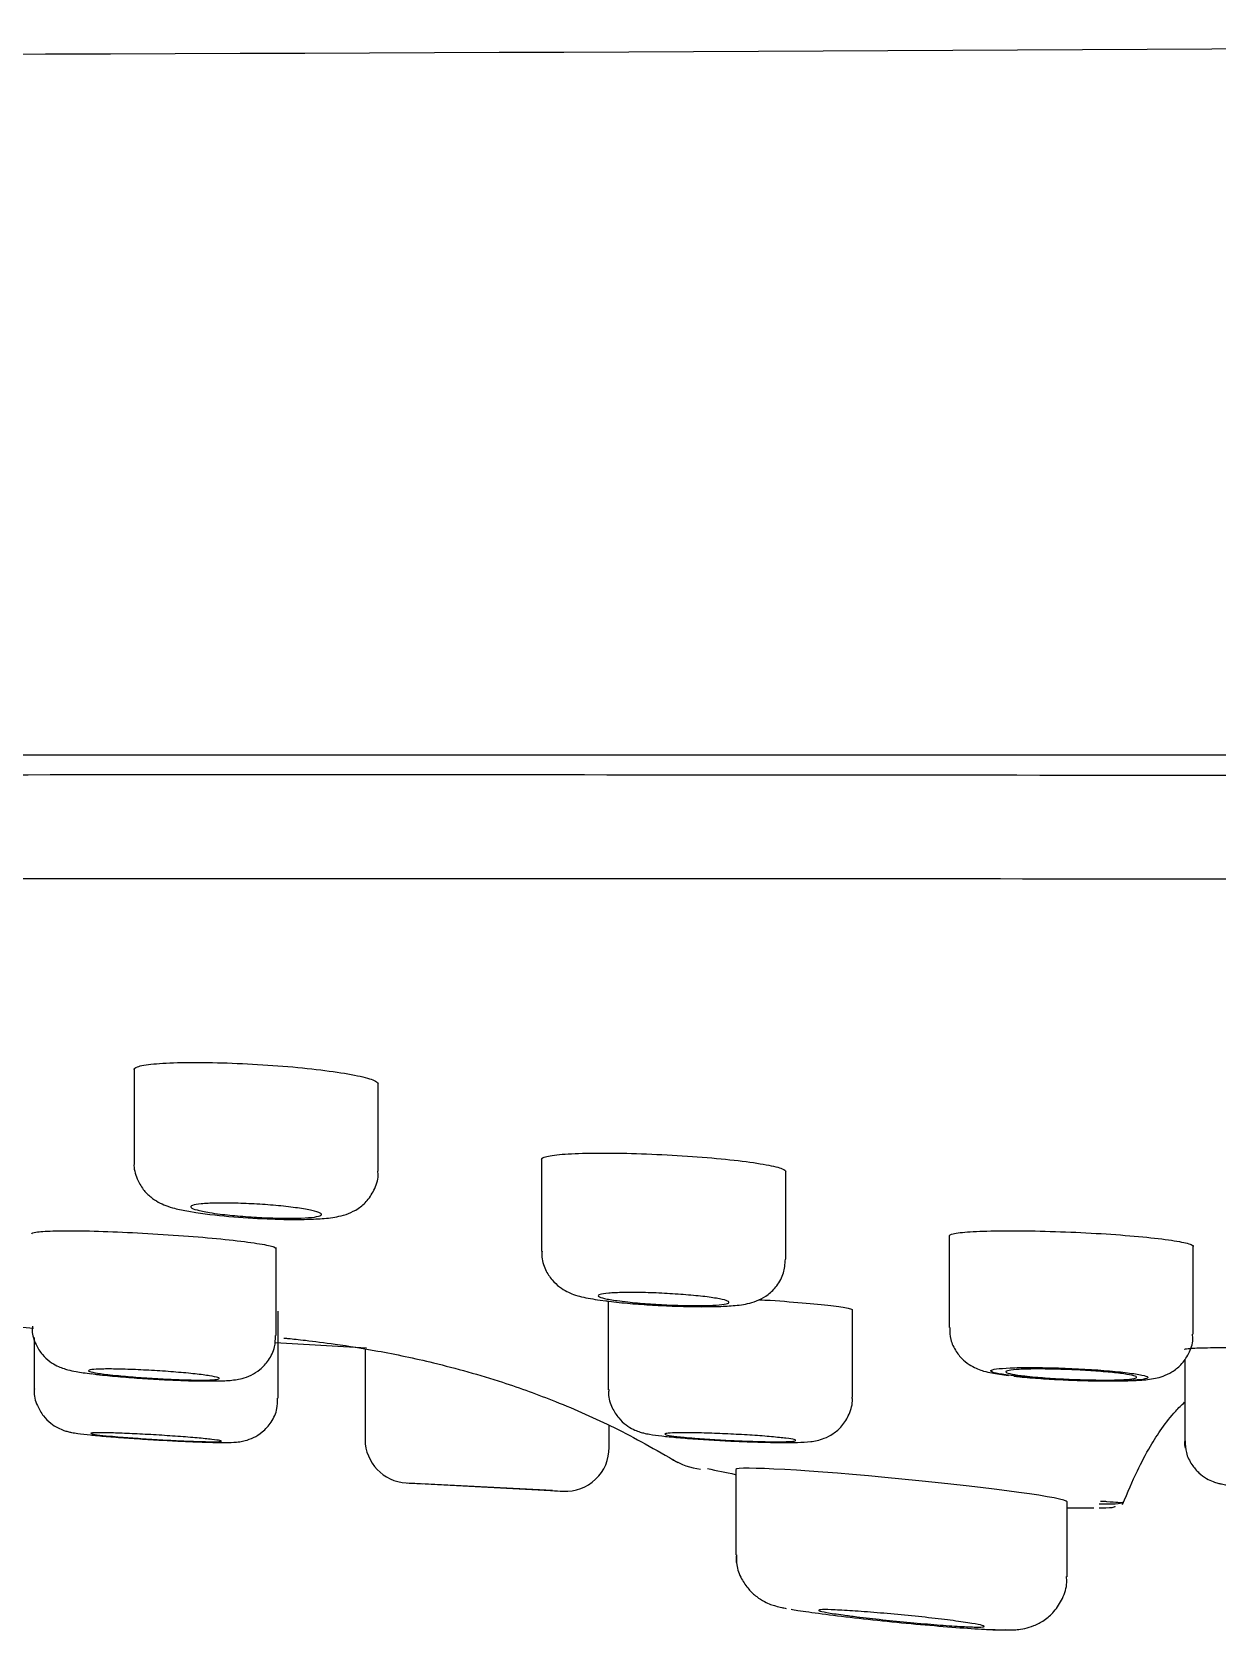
# Model space of a CAD drawing. Header units: millimetres. Extents: x -60 to 7633, y -2614 to 2146.
# Drawn here: x 6820.31 to 6833.91, y -809.8 to -791.47 of the extents above; entities that cross this region are included whole.
import ezdxf

# ---------------------------------------------------------------- set-up
doc = ezdxf.new("R2010")
doc.units = ezdxf.units.MM
doc.layers.get('0').update_dxf_attribs({"color": 250})

msp = doc.modelspace()

# ---------------------------------------------------------------- linework, layer by layer
at = {"linetype": 'Continuous'}
for p, q in [((6821.485, -803.366), (6821.485, -804.433)), ((6824.285, -804.537), (6824.285, -803.522)), ((6826.16, -804.392), (6826.16, -805.455)), ((6828.96, -805.544), (6828.96, -804.535)), ((6822.113, -804.996), (6822.193, -805.009)), ((6830.835, -805.276), (6830.835, -806.328)), ((6823.114, -806.42), (6823.114, -805.41)), ((6833.635, -806.404), (6833.635, -805.385)), ((6826.831, -806.015), (6826.898, -806.023)), ((6826.925, -806.027), (6826.925, -807.042)), ((6823.138, -807.139), (6823.138, -806.14)), ((6829.725, -807.129), (6829.725, -806.125)), ((6820.338, -806.442), (6820.338, -807.033)), ((6824.135, -806.575), (6824.135, -807.612)), ((6833.537, -806.693), (6833.537, -807.626)), ((6826.935, -807.707), (6826.935, -807.451)), ((6828.388, -807.958), (6828.388, -808.936)), ((6824.607, -808.11), (6826.409, -808.207)), ((6826.285, -808.2), (6824.785, -808.12)), ((6832.188, -809.186), (6832.188, -808.328)), ((6832.557, -808.398), (6832.57, -808.397)), ((6832.557, -808.398), (6832.569, -808.397)), ((6828.388, -808.936), (6828.388, -808.936)), ((6832.188, -809.187), (6832.188, -809.186))]:
    msp.add_line(p, q, dxfattribs=at)
for centre, radius, start, end in [((6805.598, 4131.116), 4922.861, 269.498321, 270.605649), ((6823.282, -797.407), 7.68, 261.8461, 268.3935), ((6857.635, -208.104), 599.393, 266.304077, 266.431781), ((6857.635, -208.104), 599.393, 266.697167, 266.797691), ((6824.635, -807.611), 0.5, 180.436, 266.9382), ((6826.435, -807.707), 0.5, 266.9385, 0.2655), ((6828.075, -807.161), 0.796, 238.593, 263.4479), ((6832.225, -788.957), 19.44, 257.639, 258.5944), ((6857.635, -207.518), 601.5, 266.853302, 266.87022), ((6857.635, -207.518), 601.5, 267.011478, 267.023949), ((6832.225, -788.957), 19.44, 269.9142, 270.7949)]:
    msp.add_arc(centre, radius, start, end, dxfattribs=at)
for start_param, end_param in [(3.145491, 6.283185), (0, 0.003898)]:
    msp.add_ellipse((6830.288, -808.143), major_axis=(-1.9, 0.185), ratio=0.03996, start_param=start_param, end_param=end_param, dxfattribs=at)
for points, knots in [([(6766.877, -799.762), (6766.877, -799.763), (6767.465, -799.763), (6769.223, -799.762), (6769.955, -799.762), (6771.684, -799.762), (6772.684, -799.762), (6774.95, -799.762), (6776.216, -799.762), (6779.019, -799.762), (6780.566, -799.762), (6785.541, -799.762), (6789.297, -799.762), (6797.672, -799.762), (6802.343, -799.762), (6812.202, -799.762), (6817.414, -799.762), (6825.658, -799.762), (6828.491, -799.762), (6834.186, -799.762), (6837.059, -799.762), (6845.751, -799.762), (6851.642, -799.762), (6857.635, -799.762)], [0, 0, 0, 0, 0.125, 0.125, 0.1875, 0.1875, 0.25, 0.25, 0.3125, 0.3125, 0.375, 0.375, 0.5, 0.5, 0.625, 0.625, 0.75, 0.75, 0.8125, 0.8125, 0.875, 0.875, 1, 1, 1, 1]), ([(6857.635, -800.028), (6854.656, -800.028), (6851.691, -800.025), (6845.783, -800.017), (6842.829, -800.012), (6834.111, -799.998), (6828.491, -799.991), (6817.626, -799.992), (6812.334, -799.999), (6802.546, -800.017), (6798.009, -800.028), (6791.745, -800.028), (6789.739, -800.025), (6785.99, -800.017), (6784.24, -800.012), (6779.352, -799.998), (6776.575, -799.991), (6772.026, -799.992), (6770.33, -799.999), (6768.617, -800.013), (6768.186, -800.017), (6767.612, -800.025), (6767.468, -800.028), (6767.469, -800.028)], [0, 0, 0, 0, 0.015625, 0.015625, 0.03125, 0.03125, 0.0625, 0.0625, 0.09375, 0.09375, 0.125, 0.125, 0.140625, 0.140625, 0.15625, 0.15625, 0.1875, 0.1875, 0.21875, 0.21875, 0.234375, 0.234375, 0.2498623, 0.2498623, 0.2498623, 0.2498623]), ([(6771.384, -801.205), (6771.384, -801.205), (6771.384, -801.205), (6771.389, -801.205), (6771.943, -801.197), (6774.173, -801.183), (6775.817, -801.178), (6779.05, -801.178), (6780.257, -801.18), (6782.934, -801.184), (6784.405, -801.187), (6789.12, -801.197), (6792.688, -801.205), (6798.677, -801.205), (6800.792, -801.203), (6805.184, -801.197), (6807.453, -801.193), (6814.472, -801.183), (6819.432, -801.178), (6827.309, -801.178), (6829.992, -801.18), (6835.382, -801.184), (6838.103, -801.187), (6846.343, -801.197), (6851.936, -801.205), (6857.635, -801.205)], [0.7499068, 0.7499068, 0.7499068, 0.7499068, 0.75, 0.75, 0.78125, 0.78125, 0.8125, 0.8125, 0.828125, 0.828125, 0.84375, 0.84375, 0.875, 0.875, 0.890625, 0.890625, 0.90625, 0.90625, 0.9375, 0.9375, 0.953125, 0.953125, 0.96875, 0.96875, 1, 1, 1, 1]), ([(6821.485, -803.37), (6821.485, -803.359), (6821.498, -803.348), (6821.524, -803.339), (6821.56, -803.326), (6821.624, -803.314), (6821.71, -803.306), (6821.795, -803.298), (6821.905, -803.292), (6822.029, -803.29), (6822.152, -803.287), (6822.294, -803.288), (6822.441, -803.292), (6822.589, -803.295), (6822.747, -803.302), (6822.902, -803.311), (6823.058, -803.32), (6823.216, -803.333), (6823.362, -803.346), (6823.509, -803.36), (6823.648, -803.377), (6823.769, -803.394), (6823.891, -803.411), (6823.997, -803.429), (6824.079, -803.448), (6824.161, -803.466), (6824.221, -803.485), (6824.254, -803.502), (6824.274, -803.513), (6824.285, -803.524), (6824.285, -803.533)], [0.1248661, 0.1248661, 0.1248661, 0.1248661, 0.1626599, 0.1626599, 0.1626599, 0.2165895, 0.2165895, 0.2165895, 0.270157, 0.270157, 0.270157, 0.3234253, 0.3234253, 0.3234253, 0.376587, 0.376587, 0.376587, 0.4298784, 0.4298784, 0.4298784, 0.4834787, 0.4834787, 0.4834787, 0.5374345, 0.5374345, 0.5374345, 0.5916384, 0.5916384, 0.5916384, 0.6251392, 0.6251392, 0.6251392, 0.6251392]), ([(6826.16, -804.398), (6826.16, -804.39), (6826.17, -804.382), (6826.19, -804.374), (6826.223, -804.363), (6826.283, -804.353), (6826.365, -804.345), (6826.446, -804.337), (6826.552, -804.332), (6826.673, -804.33), (6826.794, -804.327), (6826.934, -804.327), (6827.081, -804.33), (6827.227, -804.333), (6827.385, -804.338), (6827.54, -804.346), (6827.696, -804.353), (6827.855, -804.363), (6828.002, -804.375), (6828.151, -804.387), (6828.293, -804.401), (6828.416, -804.415), (6828.54, -804.43), (6828.649, -804.446), (6828.735, -804.462), (6828.82, -804.478), (6828.884, -804.494), (6828.921, -804.509), (6828.947, -804.52), (6828.96, -804.53), (6828.96, -804.54)], [0.1288847, 0.1288847, 0.1288847, 0.1288847, 0.1622758, 0.1622758, 0.1622758, 0.216168, 0.216168, 0.216168, 0.2697916, 0.2697916, 0.2697916, 0.3231834, 0.3231834, 0.3231834, 0.3764813, 0.3764813, 0.3764813, 0.4298629, 0.4298629, 0.4298629, 0.4834683, 0.4834683, 0.4834683, 0.5373414, 0.5373414, 0.5373414, 0.5914098, 0.5914098, 0.5914098, 0.6291591, 0.6291591, 0.6291591, 0.6291591]), ([(6821.488, -804.431), (6821.487, -804.438), (6821.477, -804.499), (6821.513, -804.617), (6821.583, -804.744), (6821.673, -804.835), (6821.765, -804.895), (6821.858, -804.935), (6821.966, -804.968), (6822.052, -804.985), (6822.113, -804.996)], [0, 0, 0, 0, 0.017085, 0.174081, 0.301313, 0.414548, 0.521826, 0.634914, 0.781557, 1, 1, 1, 1]), ([(6823.067, -805.084), (6823.117, -805.086), (6823.241, -805.09), (6823.446, -805.09), (6823.656, -805.081), (6823.803, -805.064), (6823.938, -805.028), (6824.057, -804.97), (6824.17, -804.872), (6824.252, -804.736), (6824.292, -804.609), (6824.282, -804.545), (6824.281, -804.536)], [0, 0, 0, 0, 0.078085, 0.223573, 0.373538, 0.540806, 0.631499, 0.711709, 0.79257, 0.88558, 0.984755, 1, 1, 1, 1]), ([(6822.352, -805.011), (6822.293, -805.001), (6822.243, -804.991), (6822.207, -804.981), (6822.171, -804.972), (6822.147, -804.962), (6822.139, -804.953), (6822.13, -804.944), (6822.136, -804.935), (6822.156, -804.928), (6822.176, -804.921), (6822.21, -804.915), (6822.256, -804.911), (6822.302, -804.906), (6822.361, -804.903), (6822.427, -804.902), (6822.493, -804.901), (6822.569, -804.901), (6822.648, -804.903), (6822.728, -804.905), (6822.812, -804.909), (6822.895, -804.914), (6822.979, -804.919), (6823.063, -804.925), (6823.141, -804.932), (6823.22, -804.94), (6823.295, -804.949), (6823.36, -804.958), (6823.425, -804.967), (6823.481, -804.977), (6823.525, -804.986), (6823.569, -804.996), (6823.601, -805.006), (6823.619, -805.016), (6823.636, -805.025), (6823.639, -805.034), (6823.628, -805.042), (6823.617, -805.049), (6823.591, -805.056), (6823.553, -805.062), (6823.515, -805.067), (6823.463, -805.071), (6823.402, -805.073), (6823.342, -805.076), (6823.27, -805.076), (6823.194, -805.075), (6823.118, -805.074), (6823.035, -805.072), (6822.952, -805.068), (6822.869, -805.064), (6822.784, -805.058), (6822.703, -805.051), (6822.622, -805.044), (6822.543, -805.036), (6822.473, -805.028), (6822.43, -805.022), (6822.389, -805.017), (6822.352, -805.011)], [0, 0, 0, 0, 0.054229, 0.054229, 0.054229, 0.10846, 0.10846, 0.10846, 0.162648, 0.162648, 0.162648, 0.216574, 0.216574, 0.216574, 0.270141, 0.270141, 0.270141, 0.323411, 0.323411, 0.323411, 0.376577, 0.376577, 0.376577, 0.429872, 0.429872, 0.429872, 0.483475, 0.483475, 0.483475, 0.537431, 0.537431, 0.537431, 0.591632, 0.591632, 0.591632, 0.645861, 0.645861, 0.645861, 0.699886, 0.699886, 0.699886, 0.753565, 0.753565, 0.753565, 0.806912, 0.806912, 0.806912, 0.860085, 0.860085, 0.860085, 0.913317, 0.913317, 0.913317, 0.966811, 0.966811, 0.966811, 1, 1, 1, 1]), ([(6820.314, -805.254), (6820.314, -805.247), (6820.329, -805.24), (6820.36, -805.235), (6820.4, -805.228), (6820.466, -805.224), (6820.554, -805.221), (6820.642, -805.219), (6820.753, -805.218), (6820.878, -805.22), (6821.004, -805.222), (6821.147, -805.226), (6821.295, -805.233), (6821.445, -805.239), (6821.604, -805.247), (6821.759, -805.257), (6821.916, -805.266), (6822.073, -805.278), (6822.219, -805.29), (6822.365, -805.302), (6822.504, -805.315), (6822.623, -805.329), (6822.742, -805.342), (6822.846, -805.356), (6822.925, -805.369), (6823.004, -805.382), (6823.06, -805.394), (6823.089, -805.405), (6823.105, -805.411), (6823.114, -805.417), (6823.114, -805.422)], [0.1206852, 0.1206852, 0.1206852, 0.1206852, 0.1617385, 0.1617385, 0.1617385, 0.2154018, 0.2154018, 0.2154018, 0.2688945, 0.2688945, 0.2688945, 0.3223102, 0.3223102, 0.3223102, 0.3757752, 0.3757752, 0.3757752, 0.4293937, 0.4293937, 0.4293937, 0.4832038, 0.4832038, 0.4832038, 0.5371599, 0.5371599, 0.5371599, 0.591152, 0.591152, 0.591152, 0.6209349, 0.6209349, 0.6209349, 0.6209349]), ([(6830.835, -805.279), (6830.835, -805.27), (6830.851, -805.261), (6830.882, -805.254), (6830.922, -805.244), (6830.99, -805.236), (6831.078, -805.231), (6831.167, -805.225), (6831.278, -805.221), (6831.405, -805.22), (6831.531, -805.218), (6831.674, -805.219), (6831.823, -805.222), (6831.973, -805.225), (6832.132, -805.23), (6832.288, -805.237), (6832.444, -805.244), (6832.601, -805.253), (6832.746, -805.264), (6832.892, -805.274), (6833.03, -805.286), (6833.148, -805.299), (6833.267, -805.311), (6833.37, -805.325), (6833.448, -805.338), (6833.526, -805.352), (6833.582, -805.365), (6833.611, -805.378), (6833.627, -805.385), (6833.635, -805.391), (6833.635, -805.398)], [0.1202873, 0.1202873, 0.1202873, 0.1202873, 0.1619275, 0.1619275, 0.1619275, 0.2157381, 0.2157381, 0.2157381, 0.2693559, 0.2693559, 0.2693559, 0.3228198, 0.3228198, 0.3228198, 0.3762354, 0.3762354, 0.3762354, 0.429729, 0.429729, 0.429729, 0.4833923, 0.4833923, 0.4833923, 0.5372437, 0.5372437, 0.5372437, 0.5912196, 0.5912196, 0.5912196, 0.6205313, 0.6205313, 0.6205313, 0.6205313]), ([(6826.166, -805.454), (6826.164, -805.471), (6826.156, -805.539), (6826.197, -805.661), (6826.272, -805.782), (6826.363, -805.866), (6826.452, -805.919), (6826.537, -805.954), (6826.652, -805.986), (6826.752, -806.003), (6826.831, -806.015)], [0, 0, 0, 0, 0.039899, 0.183666, 0.302753, 0.406951, 0.502791, 0.598543, 0.727154, 1, 1, 1, 1]), ([(6826.898, -806.023), (6826.911, -806.025), (6826.989, -806.036), (6827.171, -806.054), (6827.429, -806.072), (6827.693, -806.085), (6827.945, -806.091), (6828.173, -806.089), (6828.373, -806.079), (6828.506, -806.064), (6828.648, -806.019), (6828.764, -805.953), (6828.867, -805.85), (6828.945, -805.706), (6828.953, -805.604), (6828.957, -805.546)], [0, 0, 0, 0, 0.018336, 0.120454, 0.217672, 0.31339, 0.409515, 0.50601, 0.605775, 0.720499, 0.773901, 0.823939, 0.878543, 0.940696, 1, 1, 1, 1]), ([(6827.028, -806.021), (6826.968, -806.013), (6826.918, -806.004), (6826.882, -805.996), (6826.846, -805.988), (6826.823, -805.979), (6826.814, -805.971), (6826.805, -805.964), (6826.811, -805.956), (6826.83, -805.95), (6826.85, -805.944), (6826.884, -805.939), (6826.93, -805.935), (6826.975, -805.931), (6827.034, -805.929), (6827.1, -805.927), (6827.166, -805.926), (6827.242, -805.927), (6827.321, -805.928), (6827.401, -805.93), (6827.485, -805.933), (6827.569, -805.937), (6827.652, -805.942), (6827.737, -805.947), (6827.815, -805.954), (6827.894, -805.96), (6827.969, -805.967), (6828.034, -805.975), (6828.099, -805.983), (6828.156, -805.992), (6828.2, -806), (6828.244, -806.009), (6828.276, -806.017), (6828.293, -806.025), (6828.311, -806.033), (6828.314, -806.041), (6828.303, -806.048), (6828.293, -806.055), (6828.267, -806.061), (6828.229, -806.065), (6828.191, -806.07), (6828.14, -806.073), (6828.079, -806.075), (6828.019, -806.077), (6827.947, -806.078), (6827.871, -806.077), (6827.795, -806.076), (6827.712, -806.074), (6827.629, -806.071), (6827.546, -806.067), (6827.46, -806.062), (6827.379, -806.056), (6827.298, -806.051), (6827.219, -806.044), (6827.149, -806.036), (6827.105, -806.031), (6827.065, -806.026), (6827.028, -806.021)], [0, 0, 0, 0, 0.054096, 0.054096, 0.054096, 0.108194, 0.108194, 0.108194, 0.16226, 0.16226, 0.16226, 0.216132, 0.216132, 0.216132, 0.269736, 0.269736, 0.269736, 0.323117, 0.323117, 0.323117, 0.376418, 0.376418, 0.376418, 0.429815, 0.429815, 0.429815, 0.483441, 0.483441, 0.483441, 0.537332, 0.537332, 0.537332, 0.591407, 0.591407, 0.591407, 0.645504, 0.645504, 0.645504, 0.699449, 0.699449, 0.699449, 0.753137, 0.753137, 0.753137, 0.806576, 0.806576, 0.806576, 0.859883, 0.859883, 0.859883, 0.913232, 0.913232, 0.913232, 0.966778, 0.966778, 0.966778, 1, 1, 1, 1]), ([(6828.661, -806.01), (6828.702, -806.012), (6828.743, -806.015), (6828.783, -806.017), (6828.931, -806.027), (6829.072, -806.038), (6829.195, -806.049), (6829.318, -806.059), (6829.426, -806.071), (6829.509, -806.081), (6829.593, -806.092), (6829.655, -806.102), (6829.69, -806.111), (6829.713, -806.117), (6829.725, -806.123), (6829.725, -806.128)], [0.4150269, 0.4150269, 0.4150269, 0.4150269, 0.4295046, 0.4295046, 0.4295046, 0.4832659, 0.4832659, 0.4832659, 0.53713, 0.53713, 0.53713, 0.5910272, 0.5910272, 0.5910272, 0.6268109, 0.6268109, 0.6268109, 0.6268109]), ([(6820.32, -806.312), (6820.318, -806.331), (6820.311, -806.4), (6820.352, -806.52), (6820.426, -806.638), (6820.514, -806.719), (6820.598, -806.769), (6820.67, -806.798), (6820.74, -806.819), (6820.836, -806.838), (6820.929, -806.851), (6820.997, -806.86)], [0, 0, 0, 0, 0.043033, 0.179645, 0.292066, 0.389811, 0.475243, 0.548856, 0.632443, 0.77133, 1, 1, 1, 1]), ([(6821.054, -806.867), (6821.07, -806.868), (6821.147, -806.877), (6821.326, -806.894), (6821.578, -806.913), (6821.838, -806.928), (6822.087, -806.939), (6822.308, -806.943), (6822.498, -806.941), (6822.612, -806.935), (6822.723, -806.916), (6822.827, -806.88), (6822.938, -806.811), (6823.036, -806.703), (6823.104, -806.563), (6823.107, -806.468), (6823.108, -806.42)], [0, 0, 0, 0, 0.021585, 0.119655, 0.214404, 0.308192, 0.402361, 0.496556, 0.592916, 0.698677, 0.742833, 0.789382, 0.8357, 0.889537, 0.951554, 1, 1, 1, 1]), ([(6830.842, -806.33), (6830.843, -806.38), (6830.845, -806.471), (6830.908, -806.602), (6830.993, -806.702), (6831.083, -806.768), (6831.165, -806.807), (6831.243, -806.833), (6831.348, -806.857), (6831.444, -806.87), (6831.517, -806.88)], [0, 0, 0, 0, 0.113775, 0.240685, 0.34894, 0.444035, 0.529414, 0.618187, 0.750161, 1, 1, 1, 1]), ([(6831.576, -806.886), (6831.592, -806.888), (6831.67, -806.897), (6831.851, -806.912), (6832.107, -806.928), (6832.369, -806.938), (6832.619, -806.943), (6832.844, -806.942), (6833.039, -806.933), (6833.161, -806.922), (6833.286, -806.891), (6833.394, -806.842), (6833.502, -806.756), (6833.59, -806.629), (6833.638, -806.499), (6833.629, -806.425), (6833.627, -806.404)], [0, 0, 0, 0, 0.021439, 0.121508, 0.217428, 0.312112, 0.407213, 0.502528, 0.60057, 0.710583, 0.7576, 0.805269, 0.855538, 0.913458, 0.977773, 1, 1, 1, 1]), ([(6823.205, -806.45), (6823.205, -806.45), (6823.212, -806.45), (6823.276, -806.456), (6823.462, -806.476), (6823.815, -806.52), (6824.313, -806.6), (6824.961, -806.735), (6825.652, -806.929), (6826.345, -807.179), (6827.036, -807.484), (6827.459, -807.724), (6827.724, -807.877)], [0.7659048, 0.7659048, 0.7659048, 0.7659048, 0.7706535, 0.777157, 0.792558, 0.8122404, 0.8369751, 0.8673455, 0.9039517, 0.9322376, 0.9640609, 1, 1, 1, 1]), ([(6833.537, -806.581), (6833.537, -806.577), (6833.55, -806.573), (6833.577, -806.57), (6833.615, -806.566), (6833.679, -806.563), (6833.765, -806.561), (6833.851, -806.559), (6833.96, -806.559), (6834.084, -806.56), (6834.208, -806.561), (6834.351, -806.564), (6834.499, -806.567), (6834.648, -806.571), (6834.807, -806.576), (6834.963, -806.582), (6835.12, -806.588), (6835.278, -806.596), (6835.425, -806.603), (6835.455, -806.605), (6835.485, -806.606), (6835.515, -806.608)], [0.1227919, 0.1227919, 0.1227919, 0.1227919, 0.1613678, 0.1613678, 0.1613678, 0.2150592, 0.2150592, 0.2150592, 0.2686817, 0.2686817, 0.2686817, 0.3222713, 0.3222713, 0.3222713, 0.3758783, 0.3758783, 0.3758783, 0.4295453, 0.4295453, 0.4295453, 0.4407004, 0.4407004, 0.4407004, 0.4407004]), ([(6821.183, -806.868), (6821.124, -806.861), (6821.074, -806.854), (6821.037, -806.847), (6821.001, -806.84), (6820.977, -806.834), (6820.968, -806.828), (6820.959, -806.823), (6820.964, -806.818), (6820.983, -806.814), (6821.003, -806.81), (6821.036, -806.808), (6821.081, -806.806), (6821.127, -806.805), (6821.184, -806.804), (6821.25, -806.805), (6821.316, -806.806), (6821.392, -806.808), (6821.471, -806.811), (6821.55, -806.814), (6821.635, -806.818), (6821.718, -806.823), (6821.802, -806.828), (6821.887, -806.834), (6821.966, -806.841), (6822.045, -806.847), (6822.12, -806.854), (6822.185, -806.861), (6822.251, -806.869), (6822.308, -806.876), (6822.352, -806.883), (6822.396, -806.89), (6822.429, -806.897), (6822.447, -806.903), (6822.464, -806.909), (6822.468, -806.914), (6822.458, -806.918), (6822.447, -806.923), (6822.422, -806.926), (6822.385, -806.928), (6822.347, -806.931), (6822.296, -806.932), (6822.236, -806.932), (6822.176, -806.932), (6822.105, -806.93), (6822.03, -806.928), (6821.954, -806.925), (6821.871, -806.922), (6821.788, -806.917), (6821.704, -806.913), (6821.618, -806.907), (6821.537, -806.901), (6821.456, -806.895), (6821.376, -806.888), (6821.306, -806.881), (6821.262, -806.877), (6821.22, -806.873), (6821.183, -806.868)], [0, 0, 0, 0, 0.053946, 0.053946, 0.053946, 0.107898, 0.107898, 0.107898, 0.161762, 0.161762, 0.161762, 0.215441, 0.215441, 0.215441, 0.268946, 0.268946, 0.268946, 0.322366, 0.322366, 0.322366, 0.375824, 0.375824, 0.375824, 0.429429, 0.429429, 0.429429, 0.483223, 0.483223, 0.483223, 0.537169, 0.537169, 0.537169, 0.591161, 0.591161, 0.591161, 0.645073, 0.645073, 0.645073, 0.698812, 0.698812, 0.698812, 0.752365, 0.752365, 0.752365, 0.805798, 0.805798, 0.805798, 0.859231, 0.859231, 0.859231, 0.912782, 0.912782, 0.912782, 0.966517, 0.966517, 0.966517, 1, 1, 1, 1]), ([(6831.614, -806.888), (6831.689, -806.896), (6831.777, -806.904), (6831.871, -806.911), (6831.964, -806.918), (6832.066, -806.924), (6832.167, -806.928), (6832.267, -806.933), (6832.37, -806.937), (6832.467, -806.939), (6832.564, -806.941), (6832.657, -806.941), (6832.739, -806.94), (6832.82, -806.94), (6832.893, -806.937), (6832.951, -806.934), (6833.008, -806.93), (6833.053, -806.925), (6833.08, -806.919), (6833.108, -806.913), (6833.119, -806.906), (6833.113, -806.898), (6833.107, -806.891), (6833.083, -806.882), (6833.044, -806.874), (6833.005, -806.865), (6832.949, -806.857), (6832.881, -806.848), (6832.813, -806.84), (6832.732, -806.832), (6832.643, -806.824), (6832.554, -806.817), (6832.455, -806.81), (6832.355, -806.805), (6832.255, -806.8), (6832.152, -806.795), (6832.052, -806.792), (6831.953, -806.79), (6831.856, -806.788), (6831.768, -806.788), (6831.681, -806.788), (6831.601, -806.789), (6831.535, -806.792), (6831.469, -806.795), (6831.415, -806.799), (6831.378, -806.804), (6831.34, -806.81), (6831.318, -806.816), (6831.314, -806.823), (6831.309, -806.83), (6831.322, -806.838), (6831.351, -806.847), (6831.38, -806.855), (6831.426, -806.864), (6831.486, -806.872), (6831.523, -806.878), (6831.567, -806.883), (6831.614, -806.888)], [0, 0, 0, 0, 0.053816, 0.053816, 0.053816, 0.107641, 0.107641, 0.107641, 0.161332, 0.161332, 0.161332, 0.214846, 0.214846, 0.214846, 0.268267, 0.268267, 0.268267, 0.321719, 0.321719, 0.321719, 0.375313, 0.375313, 0.375313, 0.429096, 0.429096, 0.429096, 0.483036, 0.483036, 0.483036, 0.53703, 0.53703, 0.53703, 0.59095, 0.59095, 0.59095, 0.644702, 0.644702, 0.644702, 0.698265, 0.698265, 0.698265, 0.751702, 0.751702, 0.751702, 0.805131, 0.805131, 0.805131, 0.858672, 0.858672, 0.858672, 0.912396, 0.912396, 0.912396, 0.966295, 0.966295, 0.966295, 1, 1, 1, 1]), ([(6831.703, -806.884), (6831.644, -806.878), (6831.594, -806.87), (6831.558, -806.863), (6831.521, -806.856), (6831.498, -806.849), (6831.489, -806.842), (6831.48, -806.836), (6831.485, -806.83), (6831.505, -806.824), (6831.524, -806.819), (6831.558, -806.815), (6831.604, -806.812), (6831.649, -806.808), (6831.707, -806.806), (6831.773, -806.805), (6831.839, -806.804), (6831.915, -806.804), (6831.995, -806.806), (6832.074, -806.807), (6832.159, -806.81), (6832.242, -806.813), (6832.326, -806.817), (6832.411, -806.822), (6832.489, -806.827), (6832.568, -806.833), (6832.643, -806.839), (6832.708, -806.845), (6832.773, -806.852), (6832.83, -806.859), (6832.874, -806.866), (6832.918, -806.874), (6832.95, -806.881), (6832.968, -806.888), (6832.986, -806.894), (6832.989, -806.901), (6832.979, -806.907), (6832.968, -806.912), (6832.943, -806.917), (6832.905, -806.921), (6832.867, -806.925), (6832.816, -806.928), (6832.756, -806.93), (6832.695, -806.932), (6832.624, -806.932), (6832.548, -806.931), (6832.472, -806.931), (6832.389, -806.929), (6832.306, -806.926), (6832.222, -806.923), (6832.137, -806.919), (6832.055, -806.914), (6831.974, -806.909), (6831.895, -806.903), (6831.825, -806.897), (6831.781, -806.893), (6831.74, -806.889), (6831.703, -806.884)], [0, 0, 0, 0, 0.053983, 0.053983, 0.053983, 0.107967, 0.107967, 0.107967, 0.16193, 0.16193, 0.16193, 0.215754, 0.215754, 0.215754, 0.269388, 0.269388, 0.269388, 0.322863, 0.322863, 0.322863, 0.37628, 0.37628, 0.37628, 0.429764, 0.429764, 0.429764, 0.483412, 0.483412, 0.483412, 0.537248, 0.537248, 0.537248, 0.591216, 0.591216, 0.591216, 0.6452, 0.6452, 0.6452, 0.699077, 0.699077, 0.699077, 0.752771, 0.752771, 0.752771, 0.806287, 0.806287, 0.806287, 0.859709, 0.859709, 0.859709, 0.913159, 0.913159, 0.913159, 0.966749, 0.966749, 0.966749, 1, 1, 1, 1]), ([(6820.342, -807.031), (6820.34, -807.04), (6820.331, -807.101), (6820.367, -807.217), (6820.437, -807.341), (6820.523, -807.426), (6820.607, -807.479), (6820.678, -807.509), (6820.729, -807.524), (6820.78, -807.535), (6820.852, -807.546), (6820.947, -807.557), (6821.021, -807.564), (6821.042, -807.566)], [0, 0, 0, 0, 0.019832, 0.154368, 0.263169, 0.356138, 0.436012, 0.50102, 0.552021, 0.612237, 0.732071, 0.935562, 1, 1, 1, 1]), ([(6821.042, -807.566), (6821.077, -807.57), (6821.168, -807.578), (6821.362, -807.593), (6821.61, -807.61), (6821.866, -807.625), (6822.109, -807.637), (6822.325, -807.645), (6822.503, -807.649), (6822.607, -807.648), (6822.684, -807.642), (6822.765, -807.627), (6822.86, -807.593), (6822.967, -807.525), (6823.066, -807.414), (6823.131, -807.274), (6823.131, -807.183), (6823.131, -807.14)], [0, 0, 0, 0, 0.046655, 0.13872, 0.228948, 0.318745, 0.40884, 0.498775, 0.589935, 0.686092, 0.732209, 0.761265, 0.799443, 0.842719, 0.89745, 0.957429, 1, 1, 1, 1]), ([(6826.931, -807.041), (6826.929, -807.058), (6826.921, -807.126), (6826.962, -807.246), (6827.036, -807.365), (6827.123, -807.447), (6827.208, -807.497), (6827.278, -807.525), (6827.34, -807.542), (6827.417, -807.557), (6827.512, -807.57), (6827.593, -807.579), (6827.625, -807.582)], [0, 0, 0, 0, 0.037588, 0.17237, 0.282439, 0.377379, 0.460118, 0.527882, 0.593195, 0.698038, 0.900927, 1, 1, 1, 1]), ([(6827.625, -807.582), (6827.661, -807.585), (6827.753, -807.594), (6827.95, -807.609), (6828.201, -807.625), (6828.459, -807.637), (6828.705, -807.645), (6828.924, -807.649), (6829.108, -807.647), (6829.216, -807.642), (6829.313, -807.628), (6829.406, -807.602), (6829.51, -807.548), (6829.615, -807.456), (6829.694, -807.323), (6829.732, -807.199), (6829.723, -807.137), (6829.721, -807.128)], [0, 0, 0, 0, 0.047384, 0.14152, 0.233058, 0.323892, 0.415087, 0.506251, 0.599191, 0.699582, 0.742436, 0.780101, 0.823012, 0.87153, 0.928673, 0.991294, 1, 1, 1, 1]), ([(6832.825, -808.359), (6832.885, -808.215), (6832.974, -808.004), (6833.129, -807.709), (6833.275, -807.479), (6833.407, -807.311), (6833.501, -807.218), (6833.536, -807.187)], [0, 0, 0, 0, 0.01868405, 0.03297911, 0.04396262, 0.05591263, 0.06269451, 0.06269451, 0.06269451, 0.06269451]), ([(6821.208, -807.574), (6821.149, -807.568), (6821.099, -807.563), (6821.062, -807.558), (6821.026, -807.553), (6821.002, -807.549), (6820.993, -807.546), (6820.983, -807.542), (6820.988, -807.539), (6821.007, -807.538), (6821.026, -807.536), (6821.059, -807.535), (6821.104, -807.535), (6821.149, -807.536), (6821.206, -807.537), (6821.272, -807.539), (6821.338, -807.541), (6821.413, -807.544), (6821.492, -807.548), (6821.571, -807.552), (6821.656, -807.556), (6821.74, -807.561), (6821.824, -807.567), (6821.909, -807.572), (6821.988, -807.578), (6822.067, -807.584), (6822.143, -807.589), (6822.208, -807.595), (6822.274, -807.601), (6822.331, -807.607), (6822.376, -807.612), (6822.42, -807.617), (6822.452, -807.622), (6822.47, -807.626), (6822.489, -807.629), (6822.493, -807.633), (6822.482, -807.635), (6822.472, -807.637), (6822.448, -807.639), (6822.41, -807.639), (6822.373, -807.639), (6822.323, -807.639), (6822.263, -807.637), (6822.203, -807.636), (6822.132, -807.633), (6822.057, -807.63), (6821.981, -807.626), (6821.898, -807.622), (6821.814, -807.618), (6821.731, -807.613), (6821.645, -807.608), (6821.563, -807.602), (6821.482, -807.596), (6821.402, -807.591), (6821.332, -807.585), (6821.287, -807.581), (6821.246, -807.577), (6821.208, -807.574)], [0, 0, 0, 0, 0.053798, 0.053798, 0.053798, 0.107601, 0.107601, 0.107601, 0.161319, 0.161319, 0.161319, 0.214914, 0.214914, 0.214914, 0.268435, 0.268435, 0.268435, 0.321963, 0.321963, 0.321963, 0.375574, 0.375574, 0.375574, 0.429309, 0.429309, 0.429309, 0.483156, 0.483156, 0.483156, 0.537052, 0.537052, 0.537052, 0.590914, 0.590914, 0.590914, 0.644671, 0.644671, 0.644671, 0.698302, 0.698302, 0.698302, 0.751838, 0.751838, 0.751838, 0.805354, 0.805354, 0.805354, 0.858932, 0.858932, 0.858932, 0.912628, 0.912628, 0.912628, 0.966445, 0.966445, 0.966445, 1, 1, 1, 1]), ([(6827.795, -807.587), (6827.735, -807.581), (6827.685, -807.576), (6827.649, -807.57), (6827.612, -807.565), (6827.589, -807.559), (6827.58, -807.555), (6827.57, -807.55), (6827.576, -807.546), (6827.595, -807.543), (6827.614, -807.54), (6827.647, -807.538), (6827.692, -807.537), (6827.737, -807.535), (6827.795, -807.535), (6827.861, -807.536), (6827.927, -807.536), (6828.002, -807.538), (6828.082, -807.541), (6828.161, -807.543), (6828.246, -807.547), (6828.329, -807.551), (6828.413, -807.555), (6828.498, -807.56), (6828.577, -807.565), (6828.656, -807.57), (6828.731, -807.576), (6828.797, -807.582), (6828.862, -807.588), (6828.919, -807.594), (6828.963, -807.599), (6829.008, -807.605), (6829.04, -807.61), (6829.058, -807.615), (6829.076, -807.62), (6829.08, -807.625), (6829.069, -807.628), (6829.059, -807.632), (6829.034, -807.635), (6828.997, -807.636), (6828.959, -807.638), (6828.909, -807.639), (6828.848, -807.639), (6828.788, -807.639), (6828.718, -807.638), (6828.642, -807.636), (6828.566, -807.634), (6828.483, -807.631), (6828.399, -807.627), (6828.316, -807.624), (6828.23, -807.619), (6828.149, -807.614), (6828.067, -807.609), (6827.988, -807.604), (6827.917, -807.598), (6827.873, -807.595), (6827.832, -807.591), (6827.795, -807.587)], [0, 0, 0, 0, 0.053865, 0.053865, 0.053865, 0.107734, 0.107734, 0.107734, 0.161545, 0.161545, 0.161545, 0.215232, 0.215232, 0.215232, 0.268804, 0.268804, 0.268804, 0.322319, 0.322319, 0.322319, 0.37586, 0.37586, 0.37586, 0.429497, 0.429497, 0.429497, 0.483262, 0.483262, 0.483262, 0.537127, 0.537127, 0.537127, 0.591022, 0.591022, 0.591022, 0.644864, 0.644864, 0.644864, 0.698592, 0.698592, 0.698592, 0.752196, 0.752196, 0.752196, 0.805721, 0.805721, 0.805721, 0.859244, 0.859244, 0.859244, 0.912846, 0.912846, 0.912846, 0.966571, 0.966571, 0.966571, 1, 1, 1, 1]), ([(6833.539, -807.623), (6833.538, -807.63), (6833.534, -807.658), (6833.536, -807.689), (6833.541, -807.713)], [0, 0, 0, 0, 0.00899674, 0.04645798, 0.04645798, 0.04645798, 0.04645798]), ([(6833.544, -807.627), (6833.544, -807.677), (6833.547, -807.768), (6833.611, -807.898), (6833.694, -807.996), (6833.781, -808.06), (6833.86, -808.096), (6833.919, -808.115), (6833.971, -808.126), (6834.043, -808.138), (6834.134, -808.147), (6834.212, -808.154), (6834.237, -808.156)], [0, 0, 0, 0, 0.110255, 0.229878, 0.33045, 0.417167, 0.490032, 0.54667, 0.604728, 0.706621, 0.921394, 1, 1, 1, 1]), ([(6832.556, -808.351), (6832.576, -808.352), (6832.736, -808.353), (6832.831, -808.346), (6832.836, -808.332), (6832.836, -808.332)], [0.57022997, 0.57022997, 0.57022997, 0.57022997, 0.57908449, 0.64300282, 0.6435606, 0.6435606, 0.6435606, 0.6435606]), ([(6832.57, -808.397), (6832.594, -808.397), (6832.688, -808.397), (6832.734, -808.389), (6832.739, -808.38), (6832.739, -808.379)], [0, 0, 0, 0, 0.061371, 0.2790348, 0.3073174, 0.3073174, 0.3073174, 0.3073174]), ([(6832.571, -808.32), (6832.571, -808.32), (6832.571, -808.32), (6832.571, -808.32), (6832.572, -808.32), (6832.572, -808.319), (6832.573, -808.319), (6832.574, -808.319), (6832.574, -808.319), (6832.578, -808.319), (6832.583, -808.319), (6832.608, -808.32), (6832.685, -808.327), (6832.803, -808.336), (6832.825, -808.334), (6832.836, -808.332)], [0.6470569, 0.6470569, 0.6470569, 0.6470569, 0.6482676, 0.6487133, 0.6490733, 0.6493786, 0.6495261, 0.6496781, 0.6500175, 0.6504317, 0.6530737, 0.6574591, 0.6916223, 0.8226912, 1, 1, 1, 1]), ([(6828.394, -808.935), (6828.392, -808.955), (6828.389, -808.983), (6828.391, -809.012), (6828.392, -809.023)], [0, 0, 0, 0, 0.01406892, 0.02297372, 0.02297372, 0.02297372, 0.02297372]), ([(6828.397, -808.936), (6828.395, -808.978), (6828.392, -809.067), (6828.446, -809.207), (6828.528, -809.329), (6828.622, -809.416), (6828.713, -809.473), (6828.789, -809.506), (6828.855, -809.527), (6828.909, -809.54), (6828.948, -809.547), (6828.967, -809.551)], [0, 0, 0, 0, 0.101472, 0.253072, 0.38329, 0.497604, 0.597835, 0.684956, 0.7691, 0.899648, 1, 1, 1, 1]), ([(6831.556, -809.796), (6831.576, -809.796), (6831.614, -809.794), (6831.696, -809.784), (6831.811, -809.751), (6831.931, -809.688), (6832.049, -809.584), (6832.142, -809.437), (6832.19, -809.291), (6832.183, -809.21), (6832.18, -809.186)], [0, 0, 0, 0, 0.106119, 0.230528, 0.343441, 0.467112, 0.606201, 0.767414, 0.939906, 1, 1, 1, 1]), ([(6829.021, -809.559), (6829.043, -809.563), (6829.07, -809.568), (6829.101, -809.573), (6829.173, -809.584), (6829.268, -809.598), (6829.377, -809.612), (6829.487, -809.627), (6829.615, -809.642), (6829.751, -809.657), (6829.886, -809.673), (6830.033, -809.688), (6830.179, -809.703), (6830.325, -809.718), (6830.474, -809.732), (6830.614, -809.744), (6830.753, -809.756), (6830.887, -809.766), (6831.004, -809.775), (6831.121, -809.783), (6831.225, -809.789), (6831.307, -809.792), (6831.388, -809.795), (6831.45, -809.796), (6831.487, -809.794)], [0.4608853, 0.4608853, 0.4608853, 0.4608853, 0.4836012, 0.4836012, 0.4836012, 0.5372686, 0.5372686, 0.5372686, 0.5911066, 0.5911066, 0.5911066, 0.6450622, 0.6450622, 0.6450622, 0.6990282, 0.6990282, 0.6990282, 0.7528869, 0.7528869, 0.7528869, 0.8065646, 0.8065646, 0.8065646, 0.86007, 0.86007, 0.86007, 0.86007]), ([(6829.619, -809.626), (6829.543, -809.615), (6829.48, -809.606), (6829.433, -809.598), (6829.387, -809.589), (6829.356, -809.582), (6829.344, -809.577), (6829.332, -809.572), (6829.338, -809.568), (6829.362, -809.566), (6829.385, -809.564), (6829.427, -809.564), (6829.483, -809.566), (6829.539, -809.568), (6829.612, -809.572), (6829.694, -809.577), (6829.777, -809.582), (6829.872, -809.589), (6829.971, -809.597), (6830.071, -809.605), (6830.179, -809.615), (6830.285, -809.625), (6830.391, -809.635), (6830.499, -809.646), (6830.599, -809.657), (6830.7, -809.669), (6830.796, -809.68), (6830.88, -809.691), (6830.964, -809.702), (6831.037, -809.712), (6831.094, -809.722), (6831.15, -809.731), (6831.192, -809.739), (6831.215, -809.746), (6831.238, -809.753), (6831.244, -809.758), (6831.231, -809.761), (6831.219, -809.764), (6831.188, -809.765), (6831.141, -809.764), (6831.095, -809.764), (6831.031, -809.761), (6830.956, -809.757), (6830.881, -809.752), (6830.792, -809.746), (6830.697, -809.738), (6830.601, -809.731), (6830.496, -809.721), (6830.391, -809.712), (6830.285, -809.702), (6830.176, -809.691), (6830.073, -809.68), (6829.969, -809.668), (6829.868, -809.657), (6829.778, -809.646), (6829.72, -809.639), (6829.667, -809.632), (6829.619, -809.626)], [0, 0, 0, 0, 0.053805, 0.053805, 0.053805, 0.107624, 0.107624, 0.107624, 0.161239, 0.161239, 0.161239, 0.214618, 0.214618, 0.214618, 0.2679, 0.2679, 0.2679, 0.321261, 0.321261, 0.321261, 0.374846, 0.374846, 0.374846, 0.42871, 0.42871, 0.42871, 0.482795, 0.482795, 0.482795, 0.53694, 0.53694, 0.53694, 0.59095, 0.59095, 0.59095, 0.64468, 0.64468, 0.64468, 0.698114, 0.698114, 0.698114, 0.751373, 0.751373, 0.751373, 0.804662, 0.804662, 0.804662, 0.858169, 0.858169, 0.858169, 0.91198, 0.91198, 0.91198, 0.966041, 0.966041, 0.966041, 1, 1, 1, 1]), ([(6831.262, -809.791), (6831.299, -809.793), (6831.395, -809.797), (6831.487, -809.799), (6831.546, -809.797), (6831.555, -809.797)], [0, 0, 0, 0, 0.0962704, 0.2941412, 0.3266622, 0.3266622, 0.3266622, 0.3266622])]:
    msp.add_open_spline(points, degree=3, knots=knots, dxfattribs=at)
msp.add_open_spline([(6820.992, -806.857), (6821.021, -806.861), (6821.053, -806.865), (6821.087, -806.869)], degree=3, dxfattribs=at)

doc.saveas('drawing.dxf')
